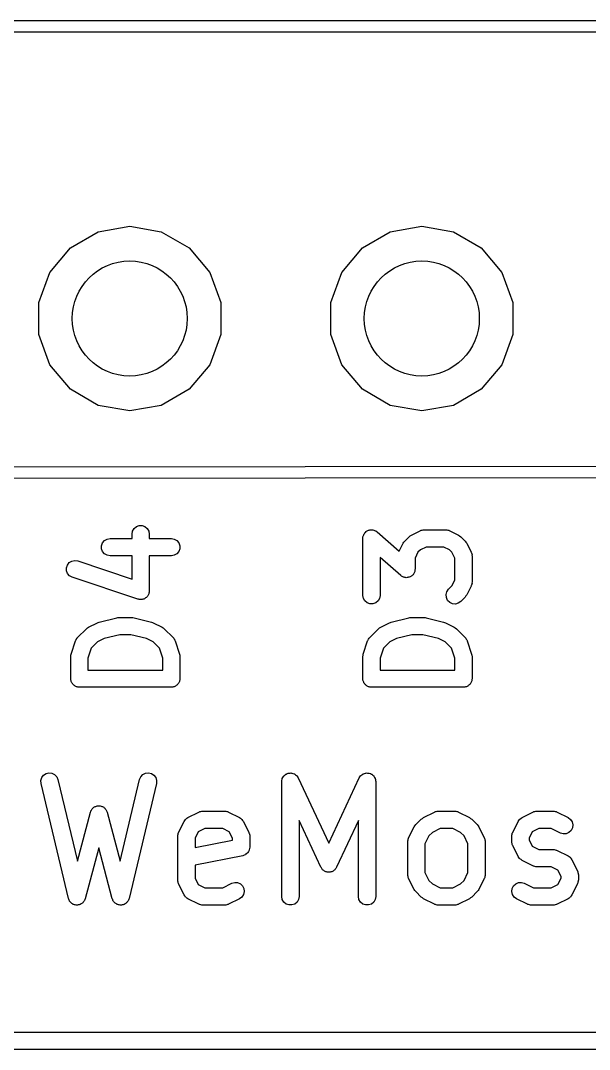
# Model space of a CAD drawing. Extents: x 25 to 125, y -131 to -25.
# Drawn here: x 39.24 to 44.18, y -125.08 to -116.13 of the extents above; entities that cross this region are included whole.
import ezdxf

# ---------------------------------------------------------------- set-up
doc = ezdxf.new("R2010")
doc.units = 0
doc.header["$MEASUREMENT"] = 0
doc.layers.add('BLACK', color=7, linetype='CONTINUOUS')

msp = doc.modelspace()

# ---------------------------------------------------------------- linework, layer by layer
at = {"layer": 'Black'}
for p, q in [((33.042, -116.131), (60.8659, -116.131)), ((60.8661, -116.231), (33.142, -116.231)), ((39.6689, -118.106), (39.9104, -117.967)), ((39.9104, -117.967), (40.1851, -117.918)), ((40.1851, -117.918), (40.4597, -117.967)), ((40.4597, -117.967), (40.7013, -118.106)), ((42.2089, -118.106), (42.4504, -117.967)), ((42.4504, -117.967), (42.7251, -117.918)), ((42.7251, -117.918), (42.9997, -117.967)), ((42.9997, -117.967), (43.2413, -118.106)), ((39.4896, -118.32), (39.6689, -118.106)), ((40.7013, -118.106), (40.8805, -118.32)), ((42.0296, -118.32), (42.2089, -118.106)), ((43.2413, -118.106), (43.4205, -118.32)), ((39.3942, -118.582), (39.4896, -118.32)), ((40.8805, -118.32), (40.9759, -118.582)), ((41.9342, -118.582), (42.0296, -118.32)), ((43.4205, -118.32), (43.5159, -118.582)), ((39.3942, -118.861), (39.3942, -118.582)), ((40.9759, -118.582), (40.9759, -118.861)), ((41.9342, -118.861), (41.9342, -118.582)), ((43.5159, -118.582), (43.5159, -118.861)), ((39.4896, -119.123), (39.3942, -118.861)), ((40.9759, -118.861), (40.8805, -119.123)), ((42.0296, -119.123), (41.9342, -118.861)), ((43.5159, -118.861), (43.4205, -119.123)), ((39.6689, -119.336), (39.4896, -119.123)), ((40.8805, -119.123), (40.7013, -119.336)), ((42.2089, -119.336), (42.0296, -119.123)), ((43.4205, -119.123), (43.2413, -119.336)), ((39.9104, -119.476), (39.6689, -119.336)), ((40.7013, -119.336), (40.4597, -119.476)), ((42.4504, -119.476), (42.2089, -119.336)), ((43.2413, -119.336), (42.9997, -119.476)), ((40.1851, -119.524), (39.9104, -119.476)), ((40.4597, -119.476), (40.1851, -119.524)), ((42.7251, -119.524), (42.4504, -119.476)), ((42.9997, -119.476), (42.7251, -119.524)), ((34.2928, -120.017), (56.8136, -119.992)), ((56.8169, -120.092), (34.2618, -120.117)), ((40.2098, -120.569), (40.2228, -120.546)), ((40.2228, -120.546), (40.2428, -120.53)), ((40.2428, -120.53), (40.2673, -120.521)), ((40.2673, -120.521), (40.2933, -120.521)), ((40.2933, -120.521), (40.3178, -120.53)), ((40.3178, -120.53), (40.3378, -120.546)), ((40.3378, -120.546), (40.3508, -120.569)), ((42.2495, -120.568), (42.2564, -120.565)), ((42.2564, -120.565), (42.2628, -120.562)), ((42.2628, -120.562), (42.2685, -120.561)), ((42.2685, -120.561), (42.2739, -120.559)), ((42.2739, -120.559), (42.2813, -120.559)), ((42.2813, -120.559), (42.2885, -120.558)), ((42.2885, -120.558), (42.2942, -120.559)), ((42.2942, -120.559), (42.3, -120.559)), ((42.3, -120.559), (42.3069, -120.561)), ((42.3069, -120.561), (42.3141, -120.563)), ((42.3141, -120.563), (42.319, -120.566)), ((42.7106, -120.566), (42.7147, -120.564)), ((42.7147, -120.564), (42.7185, -120.562)), ((42.7185, -120.562), (42.7271, -120.561)), ((42.7271, -120.561), (42.7355, -120.558)), ((42.7355, -120.558), (42.7399, -120.558)), ((42.7399, -120.558), (42.7441, -120.558)), ((42.7441, -120.558), (42.9346, -120.558)), ((42.9346, -120.558), (42.9388, -120.558)), ((42.9388, -120.558), (42.9432, -120.558)), ((42.9432, -120.558), (42.9516, -120.561)), ((42.9516, -120.561), (42.9602, -120.562)), ((42.9602, -120.562), (42.964, -120.564)), ((42.964, -120.564), (42.9681, -120.566)), ((39.9487, -120.671), (39.9654, -120.651)), ((39.9654, -120.651), (39.988, -120.638)), ((39.988, -120.638), (40.0136, -120.634)), ((40.0136, -120.634), (40.2053, -120.634)), ((40.2053, -120.595), (40.2098, -120.569)), ((40.2053, -120.634), (40.2053, -120.595)), ((40.3508, -120.569), (40.3553, -120.595)), ((40.3553, -120.595), (40.3553, -120.634)), ((40.3553, -120.634), (40.547, -120.634)), ((40.547, -120.634), (40.5726, -120.638)), ((40.5726, -120.638), (40.5952, -120.651)), ((40.5952, -120.651), (40.6119, -120.671)), ((42.212, -120.633), (42.2132, -120.625)), ((42.212, -121.128), (42.212, -120.633)), ((42.2132, -120.625), (42.2134, -120.618)), ((42.2134, -120.618), (42.2155, -120.613)), ((42.2155, -120.613), (42.2165, -120.607)), ((42.2165, -120.607), (42.2202, -120.601)), ((42.2202, -120.601), (42.2228, -120.594)), ((42.2228, -120.594), (42.2266, -120.589)), ((42.2266, -120.589), (42.2295, -120.584)), ((42.2295, -120.584), (42.2351, -120.58)), ((42.2351, -120.58), (42.24, -120.574)), ((42.24, -120.574), (42.245, -120.571)), ((42.245, -120.571), (42.2495, -120.568)), ((42.319, -120.566), (42.3245, -120.568)), ((42.3245, -120.568), (42.3301, -120.572)), ((42.3301, -120.572), (42.3364, -120.576)), ((42.3364, -120.576), (42.5283, -120.744)), ((42.5768, -120.656), (42.6149, -120.618)), ((42.6149, -120.618), (42.6247, -120.611)), ((42.6247, -120.611), (42.6344, -120.604)), ((42.6344, -120.604), (42.7106, -120.566)), ((42.9681, -120.566), (43.0443, -120.604)), ((43.0443, -120.604), (43.054, -120.611)), ((43.054, -120.611), (43.0638, -120.618)), ((43.0638, -120.618), (43.1019, -120.656)), ((39.9398, -120.696), (39.9487, -120.671)), ((39.9398, -120.722), (39.9398, -120.696)), ((39.9487, -120.746), (39.9398, -120.722)), ((40.6119, -120.671), (40.6208, -120.696)), ((40.6208, -120.722), (40.6119, -120.746)), ((40.6208, -120.696), (40.6208, -120.722)), ((42.5283, -120.744), (42.5627, -120.675)), ((42.5627, -120.675), (42.5699, -120.666)), ((42.5699, -120.666), (42.5768, -120.656)), ((42.7123, -120.732), (42.6915, -120.753)), ((42.7618, -120.708), (42.7123, -120.732)), ((42.9169, -120.708), (42.7618, -120.708)), ((42.9664, -120.732), (42.9169, -120.708)), ((42.9872, -120.753), (42.9664, -120.732)), ((43.1019, -120.656), (43.1088, -120.666)), ((43.1088, -120.666), (43.116, -120.675)), ((43.116, -120.675), (43.1541, -120.751)), ((39.6591, -120.843), (39.6813, -120.83)), ((39.6813, -120.83), (39.7068, -120.824)), ((39.7068, -120.824), (39.7326, -120.828)), ((39.7326, -120.828), (40.2053, -120.986)), ((39.9654, -120.766), (39.9487, -120.746)), ((39.988, -120.779), (39.9654, -120.766)), ((40.0136, -120.784), (39.988, -120.779)), ((40.2053, -120.784), (40.0136, -120.784)), ((40.2053, -120.986), (40.2053, -120.784)), ((40.547, -120.784), (40.3553, -120.784)), ((40.3553, -120.784), (40.3553, -121.09)), ((40.5726, -120.779), (40.547, -120.784)), ((40.5952, -120.766), (40.5726, -120.779)), ((40.6119, -120.746), (40.5952, -120.766)), ((42.5423, -120.956), (42.362, -120.798)), ((42.362, -120.798), (42.362, -121.128)), ((42.6915, -120.753), (42.6667, -120.803)), ((42.6667, -120.803), (42.6667, -120.899)), ((43.012, -120.803), (42.9872, -120.753)), ((43.012, -120.996), (43.012, -120.803)), ((43.1541, -120.751), (43.1553, -120.756)), ((43.1553, -120.756), (43.1574, -120.759)), ((43.1574, -120.759), (43.159, -120.768)), ((43.159, -120.768), (43.1615, -120.776)), ((43.1615, -120.776), (43.1612, -120.781)), ((43.1612, -120.781), (43.162, -120.785)), ((43.162, -120.785), (43.162, -121.014)), ((39.6347, -120.888), (39.6429, -120.864)), ((39.6354, -120.914), (39.6347, -120.888)), ((39.645, -120.939), (39.6354, -120.914)), ((39.6429, -120.864), (39.6591, -120.843)), ((42.6632, -120.919), (42.6622, -120.925)), ((42.6653, -120.914), (42.6632, -120.919)), ((42.6655, -120.907), (42.6653, -120.914)), ((42.6667, -120.899), (42.6655, -120.907)), ((39.6623, -120.958), (39.645, -120.939)), ((39.6852, -120.97), (39.6623, -120.958)), ((40.2566, -121.161), (39.6852, -120.97)), ((42.5486, -120.96), (42.5423, -120.956)), ((42.5542, -120.964), (42.5486, -120.96)), ((42.5597, -120.966), (42.5542, -120.964)), ((42.5646, -120.969), (42.5597, -120.966)), ((42.5718, -120.971), (42.5646, -120.969)), ((42.5787, -120.973), (42.5718, -120.971)), ((42.5845, -120.973), (42.5787, -120.973)), ((42.5902, -120.974), (42.5845, -120.973)), ((42.5974, -120.973), (42.5902, -120.974)), ((42.6048, -120.973), (42.5974, -120.973)), ((42.6102, -120.971), (42.6048, -120.973)), ((42.6159, -120.97), (42.6102, -120.971)), ((42.6223, -120.967), (42.6159, -120.97)), ((42.6292, -120.964), (42.6223, -120.967)), ((42.6337, -120.961), (42.6292, -120.964)), ((42.6387, -120.958), (42.6337, -120.961)), ((42.6436, -120.952), (42.6387, -120.958)), ((42.6492, -120.948), (42.6436, -120.952)), ((42.6521, -120.943), (42.6492, -120.948)), ((42.6559, -120.938), (42.6521, -120.943)), ((42.6585, -120.931), (42.6559, -120.938)), ((42.6622, -120.925), (42.6585, -120.931)), ((42.9872, -121.045), (43.012, -120.996)), ((40.3545, -121.101), (40.3521, -121.108)), ((40.3553, -121.09), (40.3543, -121.095)), ((40.3543, -121.095), (40.3545, -121.101)), ((42.9361, -121.121), (42.9428, -121.096)), ((42.9428, -121.096), (42.9577, -121.075)), ((42.9577, -121.075), (42.9872, -121.045)), ((43.1541, -121.047), (43.116, -121.123)), ((43.1553, -121.043), (43.1541, -121.047)), ((43.1574, -121.039), (43.1553, -121.043)), ((43.159, -121.031), (43.1574, -121.039)), ((43.1615, -121.022), (43.159, -121.031)), ((43.162, -121.014), (43.1612, -121.018)), ((43.1612, -121.018), (43.1615, -121.022)), ((40.2621, -121.162), (40.2566, -121.161)), ((40.2673, -121.164), (40.2621, -121.162)), ((40.2749, -121.164), (40.2673, -121.164)), ((40.2824, -121.165), (40.2749, -121.164)), ((40.2878, -121.164), (40.2824, -121.165)), ((40.2933, -121.164), (40.2878, -121.164)), ((40.3004, -121.161), (40.2933, -121.164)), ((40.3079, -121.16), (40.3004, -121.161)), ((40.3126, -121.157), (40.3079, -121.16)), ((40.3178, -121.155), (40.3126, -121.157)), ((40.3236, -121.15), (40.3178, -121.155)), ((40.3301, -121.146), (40.3236, -121.15)), ((40.3335, -121.142), (40.3301, -121.146)), ((40.3378, -121.138), (40.3335, -121.142)), ((40.3415, -121.131), (40.3378, -121.138)), ((40.3463, -121.126), (40.3415, -121.131)), ((40.348, -121.12), (40.3463, -121.126)), ((40.3508, -121.115), (40.348, -121.12)), ((40.3521, -121.108), (40.3508, -121.115)), ((42.2165, -121.154), (42.212, -121.128)), ((42.2295, -121.176), (42.2165, -121.154)), ((42.2495, -121.193), (42.2295, -121.176)), ((42.3444, -121.176), (42.3245, -121.193)), ((42.3574, -121.154), (42.3444, -121.176)), ((42.362, -121.128), (42.3574, -121.154)), ((42.9383, -121.147), (42.9361, -121.121)), ((42.9493, -121.171), (42.9383, -121.147)), ((42.9678, -121.189), (42.9493, -121.171)), ((42.9914, -121.2), (42.9678, -121.189)), ((43.0638, -121.181), (43.0425, -121.196)), ((43.1019, -121.143), (43.0638, -121.181)), ((43.1088, -121.133), (43.1019, -121.143)), ((43.116, -121.123), (43.1088, -121.133)), ((42.2739, -121.202), (42.2495, -121.193)), ((42.3, -121.202), (42.2739, -121.202)), ((42.3245, -121.193), (42.3, -121.202)), ((43.0173, -121.203), (42.9914, -121.2)), ((43.0425, -121.196), (43.0173, -121.203)), ((39.8277, -121.404), (39.9039, -121.366)), ((39.9039, -121.366), (39.9118, -121.363)), ((39.9118, -121.363), (39.9193, -121.36)), ((39.9193, -121.36), (40.0716, -121.322)), ((40.0716, -121.322), (40.0808, -121.321)), ((40.0808, -121.321), (40.0898, -121.32)), ((40.0898, -121.32), (40.2041, -121.32)), ((40.2041, -121.32), (40.2131, -121.321)), ((40.2131, -121.321), (40.2223, -121.322)), ((40.2223, -121.322), (40.3747, -121.36)), ((40.3747, -121.36), (40.3822, -121.363)), ((40.3822, -121.363), (40.39, -121.366)), ((40.39, -121.366), (40.4662, -121.404)), ((42.3677, -121.404), (42.4439, -121.366)), ((42.4439, -121.366), (42.4518, -121.363)), ((42.4518, -121.363), (42.4593, -121.36)), ((42.4593, -121.36), (42.6116, -121.322)), ((42.6116, -121.322), (42.6208, -121.321)), ((42.6208, -121.321), (42.6298, -121.32)), ((42.6298, -121.32), (42.7441, -121.32)), ((42.7441, -121.32), (42.7531, -121.321)), ((42.7531, -121.321), (42.7623, -121.322)), ((42.7623, -121.322), (42.9147, -121.36)), ((42.9147, -121.36), (42.9222, -121.363)), ((42.9222, -121.363), (42.93, -121.366)), ((42.93, -121.366), (43.0062, -121.404)), ((39.732, -121.494), (39.8082, -121.418)), ((39.8082, -121.418), (39.8181, -121.411)), ((39.8181, -121.411), (39.8277, -121.404)), ((40.4662, -121.404), (40.4759, -121.411)), ((40.4759, -121.411), (40.4857, -121.418)), ((40.4857, -121.418), (40.5619, -121.494)), ((42.272, -121.494), (42.3482, -121.418)), ((42.3482, -121.418), (42.3581, -121.411)), ((42.3581, -121.411), (42.3677, -121.404)), ((43.0062, -121.404), (43.0159, -121.411)), ((43.0159, -121.411), (43.0257, -121.418)), ((43.0257, -121.418), (43.1019, -121.494)), ((39.6758, -121.638), (39.7139, -121.523)), ((39.7139, -121.523), (39.716, -121.519)), ((39.716, -121.519), (39.7171, -121.515)), ((39.7171, -121.515), (39.7221, -121.508)), ((39.7221, -121.508), (39.7263, -121.5)), ((39.7263, -121.5), (39.7296, -121.497)), ((39.7296, -121.497), (39.732, -121.494)), ((39.9057, -121.532), (39.8506, -121.587)), ((39.9636, -121.503), (39.9057, -121.532)), ((40.0991, -121.47), (39.9636, -121.503)), ((40.1949, -121.47), (40.0991, -121.47)), ((40.3303, -121.503), (40.1949, -121.47)), ((40.3883, -121.532), (40.3303, -121.503)), ((40.4433, -121.587), (40.3883, -121.532)), ((40.5619, -121.494), (40.5644, -121.497)), ((40.5644, -121.497), (40.5676, -121.5)), ((40.5676, -121.5), (40.5718, -121.508)), ((40.5718, -121.508), (40.5768, -121.515)), ((40.5768, -121.515), (40.578, -121.519)), ((40.578, -121.519), (40.58, -121.523)), ((40.58, -121.523), (40.6181, -121.638)), ((42.2158, -121.638), (42.2539, -121.523)), ((42.2539, -121.523), (42.256, -121.519)), ((42.256, -121.519), (42.2571, -121.515)), ((42.2571, -121.515), (42.2621, -121.508)), ((42.2621, -121.508), (42.2663, -121.5)), ((42.2663, -121.5), (42.2696, -121.497)), ((42.2696, -121.497), (42.272, -121.494)), ((42.4457, -121.532), (42.3906, -121.587)), ((42.5036, -121.503), (42.4457, -121.532)), ((42.6391, -121.47), (42.5036, -121.503)), ((42.7349, -121.47), (42.6391, -121.47)), ((42.8703, -121.503), (42.7349, -121.47)), ((42.9283, -121.532), (42.8703, -121.503)), ((42.9833, -121.587), (42.9283, -121.532)), ((43.1019, -121.494), (43.1044, -121.497)), ((43.1044, -121.497), (43.1076, -121.5)), ((43.1076, -121.5), (43.1118, -121.508)), ((43.1118, -121.508), (43.1168, -121.515)), ((43.1168, -121.515), (43.118, -121.519)), ((43.118, -121.519), (43.12, -121.523)), ((43.12, -121.523), (43.1581, -121.638)), ((39.6741, -121.649), (39.6758, -121.638)), ((39.8506, -121.587), (39.822, -121.673)), ((40.472, -121.673), (40.4433, -121.587)), ((40.6181, -121.638), (40.6199, -121.649)), ((42.2141, -121.649), (42.2158, -121.638)), ((42.3906, -121.587), (42.362, -121.673)), ((43.012, -121.673), (42.9833, -121.587)), ((43.1581, -121.638), (43.1599, -121.649)), ((39.672, -121.661), (39.6741, -121.649)), ((39.672, -121.852), (39.672, -121.661)), ((39.822, -121.673), (39.822, -121.777)), ((40.472, -121.777), (40.472, -121.673)), ((40.6199, -121.649), (40.622, -121.661)), ((40.622, -121.661), (40.622, -121.852)), ((42.212, -121.661), (42.2141, -121.649)), ((42.212, -121.852), (42.212, -121.661)), ((42.362, -121.673), (42.362, -121.777)), ((43.012, -121.777), (43.012, -121.673)), ((43.1599, -121.649), (43.162, -121.661)), ((43.162, -121.661), (43.162, -121.852)), ((39.822, -121.777), (40.472, -121.777)), ((42.362, -121.777), (43.012, -121.777)), ((39.6731, -121.858), (39.672, -121.852)), ((39.6731, -121.865), (39.6731, -121.858)), ((39.6754, -121.871), (39.6731, -121.865)), ((39.6765, -121.877), (39.6754, -121.871)), ((39.6798, -121.883), (39.6765, -121.877)), ((39.682, -121.889), (39.6798, -121.883)), ((39.6862, -121.894), (39.682, -121.889)), ((39.6895, -121.9), (39.6862, -121.894)), ((39.6945, -121.904), (39.6895, -121.9)), ((39.6988, -121.909), (39.6945, -121.904)), ((40.5994, -121.904), (40.5952, -121.909)), ((40.6044, -121.9), (40.5994, -121.904)), ((40.6077, -121.894), (40.6044, -121.9)), ((40.6119, -121.889), (40.6077, -121.894)), ((40.6142, -121.883), (40.6119, -121.889)), ((40.6174, -121.877), (40.6142, -121.883)), ((40.6186, -121.871), (40.6174, -121.877)), ((40.6208, -121.865), (40.6186, -121.871)), ((40.622, -121.852), (40.6208, -121.858)), ((40.6208, -121.858), (40.6208, -121.865)), ((42.2131, -121.858), (42.212, -121.852)), ((42.2131, -121.865), (42.2131, -121.858)), ((42.2154, -121.871), (42.2131, -121.865)), ((42.2165, -121.877), (42.2154, -121.871)), ((42.2198, -121.883), (42.2165, -121.877)), ((42.222, -121.889), (42.2198, -121.883)), ((42.2262, -121.894), (42.222, -121.889)), ((42.2295, -121.9), (42.2262, -121.894)), ((42.2345, -121.904), (42.2295, -121.9)), ((42.2388, -121.909), (42.2345, -121.904)), ((43.1394, -121.904), (43.1352, -121.909)), ((43.1444, -121.9), (43.1394, -121.904)), ((43.1477, -121.894), (43.1444, -121.9)), ((43.1519, -121.889), (43.1477, -121.894)), ((43.1542, -121.883), (43.1519, -121.889)), ((43.1574, -121.877), (43.1542, -121.883)), ((43.1586, -121.871), (43.1574, -121.877)), ((43.1608, -121.865), (43.1586, -121.871)), ((43.162, -121.852), (43.1608, -121.858)), ((43.1608, -121.858), (43.1608, -121.865)), ((39.7044, -121.912), (39.6988, -121.909)), ((39.7095, -121.917), (39.7044, -121.912)), ((39.7156, -121.919), (39.7095, -121.917)), ((39.7213, -121.922), (39.7156, -121.919)), ((39.7278, -121.923), (39.7213, -121.922)), ((39.7339, -121.926), (39.7278, -121.923)), ((39.7405, -121.926), (39.7339, -121.926)), ((39.747, -121.927), (39.7405, -121.926)), ((40.547, -121.927), (39.747, -121.927)), ((40.5534, -121.926), (40.547, -121.927)), ((40.56, -121.926), (40.5534, -121.926)), ((40.5662, -121.923), (40.56, -121.926)), ((40.5726, -121.922), (40.5662, -121.923)), ((40.5783, -121.919), (40.5726, -121.922)), ((40.5845, -121.917), (40.5783, -121.919)), ((40.5895, -121.912), (40.5845, -121.917)), ((40.5952, -121.909), (40.5895, -121.912)), ((42.2444, -121.912), (42.2388, -121.909)), ((42.2495, -121.917), (42.2444, -121.912)), ((42.2556, -121.919), (42.2495, -121.917)), ((42.2613, -121.922), (42.2556, -121.919)), ((42.2678, -121.923), (42.2613, -121.922)), ((42.2739, -121.926), (42.2678, -121.923)), ((42.2805, -121.926), (42.2739, -121.926)), ((42.287, -121.927), (42.2805, -121.926)), ((43.087, -121.927), (42.287, -121.927)), ((43.0934, -121.926), (43.087, -121.927)), ((43.1, -121.926), (43.0934, -121.926)), ((43.1062, -121.923), (43.1, -121.926)), ((43.1126, -121.922), (43.1062, -121.923)), ((43.1183, -121.919), (43.1126, -121.922)), ((43.1245, -121.917), (43.1183, -121.919)), ((43.1295, -121.912), (43.1245, -121.917)), ((43.1352, -121.909), (43.1295, -121.912)), ((39.4202, -122.712), (39.4357, -122.691)), ((39.4357, -122.691), (39.4575, -122.677)), ((39.4575, -122.677), (39.4828, -122.671)), ((39.4828, -122.671), (39.5087, -122.674)), ((39.5087, -122.674), (39.532, -122.685)), ((39.532, -122.685), (39.5499, -122.704)), ((39.5499, -122.704), (39.5602, -122.728)), ((40.2714, -122.728), (40.2818, -122.704)), ((40.2818, -122.704), (40.2997, -122.685)), ((40.2997, -122.685), (40.323, -122.674)), ((40.323, -122.674), (40.3488, -122.671)), ((40.3488, -122.671), (40.3742, -122.677)), ((40.3742, -122.677), (40.3959, -122.691)), ((40.3959, -122.691), (40.4115, -122.712)), ((41.512, -122.72), (41.5169, -122.711)), ((41.5169, -122.711), (41.521, -122.703)), ((41.521, -122.703), (41.5234, -122.7)), ((41.5234, -122.7), (41.525, -122.697)), ((41.525, -122.697), (41.5325, -122.691)), ((41.5325, -122.691), (41.5395, -122.684)), ((41.5395, -122.684), (41.5425, -122.683)), ((41.5425, -122.683), (41.545, -122.681)), ((41.545, -122.681), (41.5542, -122.677)), ((41.5542, -122.677), (41.5631, -122.673)), ((41.5631, -122.673), (41.5664, -122.673)), ((41.5664, -122.673), (41.5695, -122.672)), ((41.5695, -122.672), (41.5793, -122.672)), ((41.5793, -122.672), (41.589, -122.671)), ((41.589, -122.671), (41.5922, -122.672)), ((41.5922, -122.672), (41.5955, -122.672)), ((41.5955, -122.672), (41.6047, -122.675)), ((41.6047, -122.675), (41.6142, -122.678)), ((41.6142, -122.678), (41.6169, -122.68)), ((41.6169, -122.68), (41.62, -122.681)), ((41.62, -122.681), (41.6275, -122.687)), ((41.6275, -122.687), (41.6355, -122.693)), ((41.6355, -122.693), (41.6374, -122.695)), ((41.6374, -122.695), (41.6399, -122.697)), ((41.6399, -122.697), (41.6448, -122.706)), ((41.6448, -122.706), (41.6505, -122.714)), ((42.1812, -122.714), (42.1868, -122.706)), ((42.1868, -122.706), (42.1917, -122.697)), ((42.1917, -122.697), (42.1942, -122.695)), ((42.1942, -122.695), (42.1961, -122.693)), ((42.1961, -122.693), (42.2042, -122.687)), ((42.2042, -122.687), (42.2117, -122.681)), ((42.2117, -122.681), (42.2148, -122.68)), ((42.2148, -122.68), (42.2175, -122.678)), ((42.2175, -122.678), (42.2269, -122.675)), ((42.2269, -122.675), (42.2361, -122.672)), ((42.2361, -122.672), (42.2394, -122.672)), ((42.2394, -122.672), (42.2426, -122.671)), ((42.2426, -122.671), (42.2524, -122.672)), ((42.2524, -122.672), (42.2622, -122.672)), ((42.2622, -122.672), (42.2653, -122.673)), ((42.2653, -122.673), (42.2686, -122.673)), ((42.2686, -122.673), (42.2775, -122.677)), ((42.2775, -122.677), (42.2867, -122.681)), ((42.2867, -122.681), (42.2892, -122.683)), ((42.2892, -122.683), (42.2922, -122.684)), ((42.2922, -122.684), (42.2991, -122.691)), ((42.2991, -122.691), (42.3066, -122.697)), ((42.3066, -122.697), (42.3083, -122.7)), ((42.3083, -122.7), (42.3106, -122.703)), ((42.3106, -122.703), (42.3147, -122.711)), ((42.3147, -122.711), (42.3196, -122.72)), ((39.4128, -122.737), (39.4202, -122.712)), ((39.4143, -122.763), (39.4128, -122.737)), ((39.6524, -123.763), (39.4143, -122.763)), ((39.5602, -122.728), (39.7295, -123.439)), ((40.1022, -123.439), (40.2714, -122.728)), ((40.4174, -122.763), (40.1793, -123.763)), ((40.4115, -122.712), (40.4189, -122.737)), ((40.4189, -122.737), (40.4174, -122.763)), ((41.5075, -122.746), (41.5092, -122.736)), ((41.5075, -123.746), (41.5075, -122.746)), ((41.5092, -122.736), (41.51, -122.726)), ((41.51, -122.726), (41.5114, -122.723)), ((41.5114, -122.723), (41.512, -122.72)), ((41.6505, -122.714), (41.9158, -123.283)), ((41.9158, -123.283), (42.1812, -122.714)), ((42.3196, -122.72), (42.3202, -122.723)), ((42.3202, -122.723), (42.3216, -122.726)), ((42.3216, -122.726), (42.3225, -122.736)), ((42.3225, -122.736), (42.3242, -122.746)), ((42.3242, -122.746), (42.3242, -123.746)), ((39.859, -122.984), (39.8629, -122.978)), ((39.8629, -122.978), (39.8682, -122.975)), ((39.8682, -122.975), (39.8727, -122.97)), ((39.8727, -122.97), (39.8788, -122.967)), ((39.8788, -122.967), (39.8842, -122.963)), ((39.8842, -122.963), (39.8905, -122.962)), ((39.8905, -122.962), (39.8963, -122.959)), ((39.8963, -122.959), (39.903, -122.958)), ((39.903, -122.958), (39.9094, -122.957)), ((39.9094, -122.957), (39.9158, -122.957)), ((39.9158, -122.957), (39.9223, -122.957)), ((39.9223, -122.957), (39.9287, -122.958)), ((39.9287, -122.958), (39.9353, -122.959)), ((39.9353, -122.959), (39.9412, -122.962)), ((39.9412, -122.962), (39.9474, -122.963)), ((39.9474, -122.963), (39.9529, -122.967)), ((39.9529, -122.967), (39.9589, -122.97)), ((39.9589, -122.97), (39.9635, -122.975)), ((39.9635, -122.975), (39.9688, -122.978)), ((39.9688, -122.978), (39.9726, -122.984)), ((39.7295, -123.439), (39.8434, -123.012)), ((39.8434, -123.012), (39.8462, -123.006)), ((39.8462, -123.006), (39.8479, -123)), ((39.8479, -123), (39.8516, -122.994)), ((39.8516, -122.994), (39.8543, -122.988)), ((39.8543, -122.988), (39.859, -122.984)), ((39.9726, -122.984), (39.9773, -122.988)), ((39.9773, -122.988), (39.98, -122.994)), ((39.98, -122.994), (39.9838, -123)), ((39.9838, -123), (39.9855, -123.006)), ((39.9855, -123.006), (39.9883, -123.012)), ((39.9883, -123.012), (40.1022, -123.439)), ((40.6738, -123.072), (40.683, -123.066)), ((40.683, -123.066), (40.6918, -123.059)), ((40.6918, -123.059), (40.787, -123.012)), ((40.787, -123.012), (40.7912, -123.011)), ((40.7912, -123.011), (40.7949, -123.008)), ((40.7949, -123.008), (40.8036, -123.007)), ((40.8036, -123.007), (40.812, -123.004)), ((40.812, -123.004), (40.8163, -123.005)), ((40.8163, -123.005), (40.8206, -123.004)), ((40.8206, -123.004), (41.0111, -123.004)), ((41.0111, -123.004), (41.0153, -123.005)), ((41.0153, -123.005), (41.0196, -123.004)), ((41.0196, -123.004), (41.0281, -123.007)), ((41.0281, -123.007), (41.0367, -123.008)), ((41.0367, -123.008), (41.0405, -123.011)), ((41.0405, -123.011), (41.0446, -123.012)), ((41.0446, -123.012), (41.1398, -123.059)), ((41.1398, -123.059), (41.1487, -123.066)), ((41.1487, -123.066), (41.1579, -123.072)), ((42.7199, -123.074), (42.7298, -123.067)), ((42.7298, -123.067), (42.7394, -123.059)), ((42.7394, -123.059), (42.8347, -123.012)), ((42.8347, -123.012), (42.8388, -123.011)), ((42.8388, -123.011), (42.8426, -123.008)), ((42.8426, -123.008), (42.8512, -123.007)), ((42.8512, -123.007), (42.8596, -123.004)), ((42.8596, -123.004), (42.8639, -123.005)), ((42.8639, -123.005), (42.8682, -123.004)), ((42.8682, -123.004), (43.0111, -123.004)), ((43.0111, -123.004), (43.0153, -123.005)), ((43.0153, -123.005), (43.0196, -123.004)), ((43.0196, -123.004), (43.0281, -123.007)), ((43.0281, -123.007), (43.0367, -123.008)), ((43.0367, -123.008), (43.0405, -123.011)), ((43.0405, -123.011), (43.0446, -123.012)), ((43.0446, -123.012), (43.1398, -123.059)), ((43.1398, -123.059), (43.1495, -123.067)), ((43.1495, -123.067), (43.1593, -123.074)), ((43.5785, -123.072), (43.5877, -123.066)), ((43.5877, -123.066), (43.5966, -123.059)), ((43.5966, -123.059), (43.6918, -123.012)), ((43.6918, -123.012), (43.696, -123.011)), ((43.696, -123.011), (43.6997, -123.008)), ((43.6997, -123.008), (43.7084, -123.007)), ((43.7084, -123.007), (43.7168, -123.004)), ((43.7168, -123.004), (43.7211, -123.005)), ((43.7211, -123.005), (43.7253, -123.004)), ((43.7253, -123.004), (43.8682, -123.004)), ((43.8682, -123.004), (43.8725, -123.005)), ((43.8725, -123.005), (43.8768, -123.004)), ((43.8768, -123.004), (43.8852, -123.007)), ((43.8852, -123.007), (43.8939, -123.008)), ((43.8939, -123.008), (43.8976, -123.011)), ((43.8976, -123.011), (43.9017, -123.012)), ((43.9017, -123.012), (43.997, -123.059)), ((43.997, -123.059), (44.0179, -123.075)), ((40.6106, -123.188), (40.6583, -123.093)), ((40.6583, -123.093), (40.6648, -123.084)), ((40.6648, -123.084), (40.6709, -123.075)), ((40.6709, -123.075), (40.6726, -123.074)), ((40.6726, -123.074), (40.6738, -123.072)), ((40.8383, -123.154), (40.7813, -123.182)), ((40.9934, -123.154), (40.8383, -123.154)), ((41.0504, -123.182), (40.9934, -123.154)), ((41.1579, -123.072), (41.1591, -123.074)), ((41.1591, -123.074), (41.1608, -123.075)), ((41.1608, -123.075), (41.1668, -123.084)), ((41.1668, -123.084), (41.1734, -123.093)), ((41.1734, -123.093), (41.221, -123.188)), ((41.8479, -123.492), (41.6575, -123.084)), ((41.6575, -123.084), (41.6575, -123.746)), ((42.1742, -123.084), (41.9838, -123.492)), ((42.1742, -123.746), (42.1742, -123.084)), ((42.6106, -123.236), (42.6583, -123.141)), ((42.6583, -123.141), (42.6654, -123.131)), ((42.6654, -123.131), (42.6723, -123.121)), ((42.6723, -123.121), (42.7199, -123.074)), ((42.8859, -123.154), (42.8174, -123.188)), ((42.9934, -123.154), (42.8859, -123.154)), ((43.0619, -123.188), (42.9934, -123.154)), ((43.1593, -123.074), (43.207, -123.121)), ((43.207, -123.121), (43.2138, -123.131)), ((43.2138, -123.131), (43.221, -123.141)), ((43.221, -123.141), (43.2686, -123.236)), ((43.5154, -123.188), (43.563, -123.093)), ((43.563, -123.093), (43.5696, -123.084)), ((43.5696, -123.084), (43.5756, -123.075)), ((43.5756, -123.075), (43.5773, -123.074)), ((43.5773, -123.074), (43.5785, -123.072)), ((43.7431, -123.154), (43.686, -123.182)), ((43.8505, -123.154), (43.7431, -123.154)), ((43.9299, -123.194), (43.8505, -123.154)), ((44.0179, -123.075), (44.0323, -123.097)), ((44.0353, -123.148), (44.0237, -123.171)), ((44.0323, -123.097), (44.0383, -123.122)), ((44.0383, -123.122), (44.0353, -123.148)), ((40.6027, -123.222), (40.6035, -123.218)), ((40.6027, -123.603), (40.6027, -123.222)), ((40.6032, -123.213), (40.6057, -123.205)), ((40.6035, -123.218), (40.6032, -123.213)), ((40.6057, -123.205), (40.6073, -123.196)), ((40.6073, -123.196), (40.6094, -123.192)), ((40.6094, -123.192), (40.6106, -123.188)), ((40.7813, -123.182), (40.7527, -123.239)), ((40.7527, -123.239), (40.7527, -123.321)), ((41.0789, -123.239), (41.0504, -123.182)), ((41.0789, -123.256), (41.0789, -123.239)), ((41.221, -123.188), (41.2222, -123.192)), ((41.2222, -123.192), (41.2244, -123.196)), ((41.2244, -123.196), (41.2259, -123.205)), ((41.2259, -123.205), (41.2284, -123.213)), ((41.2284, -123.213), (41.2282, -123.218)), ((41.2282, -123.218), (41.2289, -123.222)), ((41.2289, -123.222), (41.2289, -123.317)), ((42.6057, -123.252), (42.6073, -123.244)), ((42.6073, -123.244), (42.6094, -123.24)), ((42.6094, -123.24), (42.6106, -123.236)), ((42.787, -123.219), (42.7527, -123.287)), ((42.8174, -123.188), (42.787, -123.219)), ((43.0923, -123.219), (43.0619, -123.188)), ((43.1265, -123.287), (43.0923, -123.219)), ((43.2686, -123.236), (43.2699, -123.24)), ((43.2699, -123.24), (43.272, -123.244)), ((43.272, -123.244), (43.2735, -123.252)), ((43.5075, -123.222), (43.5082, -123.218)), ((43.5075, -123.269), (43.5075, -123.222)), ((43.508, -123.213), (43.5105, -123.205)), ((43.5082, -123.218), (43.508, -123.213)), ((43.5105, -123.205), (43.512, -123.196)), ((43.512, -123.196), (43.5142, -123.192)), ((43.5142, -123.192), (43.5154, -123.188)), ((43.686, -123.182), (43.6575, -123.239)), ((43.6575, -123.239), (43.6575, -123.252)), ((43.9549, -123.201), (43.9299, -123.194)), ((43.9809, -123.2), (43.9549, -123.201)), ((44.0048, -123.189), (43.9809, -123.2)), ((44.0237, -123.171), (44.0048, -123.189)), ((39.9158, -123.322), (39.7978, -123.765)), ((40.0338, -123.765), (39.9158, -123.322)), ((40.7527, -123.321), (41.0789, -123.256)), ((41.2268, -123.329), (41.225, -123.341)), ((41.2289, -123.317), (41.2268, -123.329)), ((42.6027, -123.269), (42.6035, -123.265)), ((42.6027, -123.555), (42.6027, -123.269)), ((42.6032, -123.261), (42.6057, -123.252)), ((42.6035, -123.265), (42.6032, -123.261)), ((42.7527, -123.287), (42.7527, -123.537)), ((43.1265, -123.537), (43.1265, -123.287)), ((43.2735, -123.252), (43.276, -123.261)), ((43.276, -123.261), (43.2758, -123.265)), ((43.2758, -123.265), (43.2765, -123.269)), ((43.2765, -123.269), (43.2765, -123.555)), ((43.5082, -123.274), (43.5075, -123.269)), ((43.508, -123.278), (43.5082, -123.274)), ((43.5105, -123.286), (43.508, -123.278)), ((43.512, -123.295), (43.5105, -123.286)), ((43.5142, -123.299), (43.512, -123.295)), ((43.5154, -123.303), (43.5142, -123.299)), ((43.563, -123.398), (43.5154, -123.303)), ((43.6575, -123.252), (43.686, -123.309)), ((43.686, -123.309), (43.7431, -123.337)), ((43.7431, -123.337), (43.8682, -123.337)), ((43.8682, -123.337), (43.8725, -123.338)), ((41.1686, -123.391), (40.7527, -123.474)), ((41.18, -123.386), (41.1686, -123.391)), ((41.1914, -123.382), (41.18, -123.386)), ((41.1921, -123.381), (41.1914, -123.382)), ((41.1929, -123.381), (41.1921, -123.381)), ((41.202, -123.373), (41.1929, -123.381)), ((41.2114, -123.365), (41.202, -123.373)), ((41.2118, -123.364), (41.2114, -123.365)), ((41.2125, -123.364), (41.2118, -123.364)), ((41.2183, -123.353), (41.2125, -123.364)), ((41.2244, -123.343), (41.2183, -123.353)), ((41.2246, -123.342), (41.2244, -123.343)), ((41.225, -123.341), (41.2246, -123.342)), ((43.5696, -123.407), (43.563, -123.398)), ((43.5756, -123.416), (43.5696, -123.407)), ((43.5773, -123.417), (43.5756, -123.416)), ((43.5785, -123.419), (43.5773, -123.417)), ((43.5877, -123.425), (43.5785, -123.419)), ((43.5966, -123.432), (43.5877, -123.425)), ((43.8725, -123.338), (43.8768, -123.338)), ((43.8768, -123.338), (43.8852, -123.34)), ((43.8852, -123.34), (43.8939, -123.342)), ((43.8939, -123.342), (43.8976, -123.344)), ((43.8976, -123.344), (43.9017, -123.345)), ((43.9017, -123.345), (43.997, -123.393)), ((43.997, -123.393), (44.0058, -123.399)), ((44.0058, -123.399), (44.015, -123.405)), ((44.015, -123.405), (44.0162, -123.407)), ((44.0162, -123.407), (44.0179, -123.408)), ((44.0179, -123.408), (44.024, -123.418)), ((44.024, -123.418), (44.0305, -123.426)), ((44.0305, -123.426), (44.0781, -123.522)), ((40.7527, -123.474), (40.7527, -123.585)), ((41.8516, -123.497), (41.8479, -123.492)), ((41.8544, -123.503), (41.8516, -123.497)), ((41.859, -123.508), (41.8544, -123.503)), ((41.8628, -123.513), (41.859, -123.508)), ((41.8682, -123.517), (41.8628, -123.513)), ((41.9688, -123.513), (41.9635, -123.517)), ((41.9726, -123.508), (41.9688, -123.513)), ((41.9773, -123.503), (41.9726, -123.508)), ((41.98, -123.497), (41.9773, -123.503)), ((41.9838, -123.492), (41.98, -123.497)), ((43.6918, -123.479), (43.5966, -123.432)), ((43.696, -123.481), (43.6918, -123.479)), ((43.6997, -123.483), (43.696, -123.481)), ((43.7084, -123.484), (43.6997, -123.483)), ((43.7168, -123.487), (43.7084, -123.484)), ((43.7211, -123.487), (43.7168, -123.487)), ((43.7253, -123.487), (43.7211, -123.487)), ((43.8505, -123.487), (43.7253, -123.487)), ((43.9075, -123.516), (43.8505, -123.487)), ((43.9361, -123.573), (43.9075, -123.516)), ((40.6035, -123.607), (40.6027, -123.603)), ((40.7527, -123.585), (40.7813, -123.642)), ((41.8728, -123.521), (41.8682, -123.517)), ((41.8788, -123.524), (41.8728, -123.521)), ((41.8842, -123.528), (41.8788, -123.524)), ((41.8905, -123.53), (41.8842, -123.528)), ((41.8964, -123.532), (41.8905, -123.53)), ((41.903, -123.533), (41.8964, -123.532)), ((41.9093, -123.535), (41.903, -123.533)), ((41.9158, -123.534), (41.9093, -123.535)), ((41.9223, -123.535), (41.9158, -123.534)), ((41.9287, -123.533), (41.9223, -123.535)), ((41.9353, -123.532), (41.9287, -123.533)), ((41.9412, -123.53), (41.9353, -123.532)), ((41.9475, -123.528), (41.9412, -123.53)), ((41.9529, -123.524), (41.9475, -123.528)), ((41.9589, -123.521), (41.9529, -123.524)), ((41.9635, -123.517), (41.9589, -123.521)), ((42.6035, -123.559), (42.6027, -123.555)), ((42.6032, -123.564), (42.6035, -123.559)), ((42.6057, -123.572), (42.6032, -123.564)), ((42.6073, -123.581), (42.6057, -123.572)), ((42.6094, -123.585), (42.6073, -123.581)), ((42.6106, -123.589), (42.6094, -123.585)), ((42.6583, -123.684), (42.6106, -123.589)), ((42.7527, -123.537), (42.787, -123.606)), ((42.787, -123.606), (42.8174, -123.636)), ((43.0619, -123.636), (43.0923, -123.606)), ((43.0923, -123.606), (43.1265, -123.537)), ((43.2686, -123.589), (43.221, -123.684)), ((43.2699, -123.585), (43.2686, -123.589)), ((43.272, -123.581), (43.2699, -123.585)), ((43.2735, -123.572), (43.272, -123.581)), ((43.276, -123.564), (43.2735, -123.572)), ((43.2765, -123.555), (43.2758, -123.559)), ((43.2758, -123.559), (43.276, -123.564)), ((43.9075, -123.642), (43.9361, -123.585)), ((43.9361, -123.585), (43.9361, -123.573)), ((44.0781, -123.522), (44.0794, -123.526)), ((44.0794, -123.526), (44.0815, -123.529)), ((44.0815, -123.529), (44.0831, -123.538)), ((44.0831, -123.538), (44.0856, -123.547)), ((44.0856, -123.547), (44.0853, -123.551)), ((44.0853, -123.551), (44.0861, -123.555)), ((44.0861, -123.603), (44.0853, -123.607)), ((44.0861, -123.555), (44.0861, -123.603)), ((40.6032, -123.611), (40.6035, -123.607)), ((40.6057, -123.62), (40.6032, -123.611)), ((40.6073, -123.628), (40.6057, -123.62)), ((40.6094, -123.632), (40.6073, -123.628)), ((40.6106, -123.636), (40.6094, -123.632)), ((40.6583, -123.732), (40.6106, -123.636)), ((40.7813, -123.642), (40.8383, -123.671)), ((40.8383, -123.671), (40.9934, -123.671)), ((40.9934, -123.671), (41.0728, -123.631)), ((41.0728, -123.631), (41.0977, -123.623)), ((41.0977, -123.623), (41.1237, -123.625)), ((41.1237, -123.625), (41.1476, -123.635)), ((41.1476, -123.635), (41.1665, -123.653)), ((41.1665, -123.653), (41.1782, -123.677)), ((41.1782, -123.677), (41.1812, -123.702)), ((42.6654, -123.694), (42.6583, -123.684)), ((42.6723, -123.703), (42.6654, -123.694)), ((42.8174, -123.636), (42.8859, -123.671)), ((42.8859, -123.671), (42.9934, -123.671)), ((42.9934, -123.671), (43.0619, -123.636)), ((43.2138, -123.694), (43.207, -123.703)), ((43.221, -123.684), (43.2138, -123.694)), ((43.5076, -123.702), (43.5106, -123.677)), ((43.5106, -123.677), (43.5223, -123.653)), ((43.5223, -123.653), (43.5412, -123.635)), ((43.5412, -123.635), (43.5651, -123.625)), ((43.5651, -123.625), (43.5911, -123.623)), ((43.5911, -123.623), (43.616, -123.631)), ((43.616, -123.631), (43.6954, -123.671)), ((43.6954, -123.671), (43.8505, -123.671)), ((43.8505, -123.671), (43.9075, -123.642)), ((44.0781, -123.636), (44.0305, -123.732)), ((44.0794, -123.632), (44.0781, -123.636)), ((44.0815, -123.628), (44.0794, -123.632)), ((44.0831, -123.62), (44.0815, -123.628)), ((44.0856, -123.611), (44.0831, -123.62)), ((44.0853, -123.607), (44.0856, -123.611)), ((39.6554, -123.77), (39.6524, -123.763)), ((39.6574, -123.777), (39.6554, -123.77)), ((39.6606, -123.782), (39.6574, -123.777)), ((39.6627, -123.787), (39.6606, -123.782)), ((39.7891, -123.784), (39.7868, -123.789)), ((39.7924, -123.779), (39.7891, -123.784)), ((39.7946, -123.772), (39.7924, -123.779)), ((39.7978, -123.765), (39.7946, -123.772)), ((40.0371, -123.772), (40.0338, -123.765)), ((40.0392, -123.779), (40.0371, -123.772)), ((40.0425, -123.784), (40.0392, -123.779)), ((40.0448, -123.789), (40.0425, -123.784)), ((40.1711, -123.782), (40.1689, -123.787)), ((40.1742, -123.777), (40.1711, -123.782)), ((40.1762, -123.77), (40.1742, -123.777)), ((40.1793, -123.763), (40.1762, -123.77)), ((40.6648, -123.74), (40.6583, -123.732)), ((40.6709, -123.75), (40.6648, -123.74)), ((40.6726, -123.751), (40.6709, -123.75)), ((40.6738, -123.752), (40.6726, -123.751)), ((40.683, -123.759), (40.6738, -123.752)), ((40.6918, -123.765), (40.683, -123.759)), ((40.787, -123.813), (40.6918, -123.765)), ((41.1398, -123.765), (41.0446, -123.813)), ((41.1608, -123.75), (41.1398, -123.765)), ((41.1751, -123.728), (41.1608, -123.75)), ((41.1812, -123.702), (41.1751, -123.728)), ((41.512, -123.771), (41.5075, -123.746)), ((41.525, -123.794), (41.512, -123.771)), ((41.653, -123.771), (41.6399, -123.794)), ((41.6575, -123.746), (41.653, -123.771)), ((42.1787, -123.771), (42.1742, -123.746)), ((42.1917, -123.794), (42.1787, -123.771)), ((42.3196, -123.771), (42.3066, -123.794)), ((42.3242, -123.746), (42.3196, -123.771)), ((42.7199, -123.751), (42.6723, -123.703)), ((42.7298, -123.758), (42.7199, -123.751)), ((42.7394, -123.765), (42.7298, -123.758)), ((42.8347, -123.813), (42.7394, -123.765)), ((43.1398, -123.765), (43.0446, -123.813)), ((43.1495, -123.758), (43.1398, -123.765)), ((43.1593, -123.751), (43.1495, -123.758)), ((43.207, -123.703), (43.1593, -123.751)), ((43.5137, -123.728), (43.5076, -123.702)), ((43.528, -123.75), (43.5137, -123.728)), ((43.549, -123.765), (43.528, -123.75)), ((43.6442, -123.813), (43.549, -123.765)), ((43.997, -123.765), (43.9017, -123.813)), ((44.0058, -123.759), (43.997, -123.765)), ((44.015, -123.752), (44.0058, -123.759)), ((44.0162, -123.751), (44.015, -123.752)), ((44.0179, -123.75), (44.0162, -123.751)), ((44.024, -123.74), (44.0179, -123.75)), ((44.0305, -123.732), (44.024, -123.74)), ((39.668, -123.792), (39.6627, -123.787)), ((39.6724, -123.799), (39.668, -123.792)), ((39.6769, -123.802), (39.6724, -123.799)), ((39.6806, -123.806), (39.6769, -123.802)), ((39.6875, -123.809), (39.6806, -123.806)), ((39.6937, -123.814), (39.6875, -123.809)), ((39.699, -123.815), (39.6937, -123.814)), ((39.7039, -123.817), (39.699, -123.815)), ((39.7115, -123.818), (39.7039, -123.817)), ((39.7189, -123.82), (39.7115, -123.818)), ((39.7244, -123.82), (39.7189, -123.82)), ((39.7298, -123.82), (39.7244, -123.82)), ((39.7372, -123.819), (39.7298, -123.82)), ((39.7448, -123.818), (39.7372, -123.819)), ((39.7498, -123.816), (39.7448, -123.818)), ((39.7551, -123.814), (39.7498, -123.816)), ((39.7615, -123.81), (39.7551, -123.814)), ((39.7684, -123.807), (39.7615, -123.81)), ((39.7723, -123.803), (39.7684, -123.807)), ((39.7769, -123.8), (39.7723, -123.803)), ((39.7814, -123.794), (39.7769, -123.8)), ((39.7868, -123.789), (39.7814, -123.794)), ((40.0502, -123.794), (40.0448, -123.789)), ((40.0548, -123.8), (40.0502, -123.794)), ((40.0593, -123.803), (40.0548, -123.8)), ((40.0632, -123.807), (40.0593, -123.803)), ((40.0701, -123.81), (40.0632, -123.807)), ((40.0765, -123.814), (40.0701, -123.81)), ((40.0818, -123.816), (40.0765, -123.814)), ((40.0868, -123.818), (40.0818, -123.816)), ((40.0944, -123.819), (40.0868, -123.818)), ((40.1019, -123.82), (40.0944, -123.819)), ((40.1073, -123.82), (40.1019, -123.82)), ((40.1127, -123.82), (40.1073, -123.82)), ((40.1201, -123.818), (40.1127, -123.82)), ((40.1277, -123.817), (40.1201, -123.818)), ((40.1326, -123.815), (40.1277, -123.817)), ((40.1379, -123.814), (40.1326, -123.815)), ((40.1442, -123.809), (40.1379, -123.814)), ((40.151, -123.806), (40.1442, -123.809)), ((40.1548, -123.802), (40.151, -123.806)), ((40.1593, -123.799), (40.1548, -123.802)), ((40.1637, -123.792), (40.1593, -123.799)), ((40.1689, -123.787), (40.1637, -123.792)), ((40.7912, -123.814), (40.787, -123.813)), ((40.7949, -123.816), (40.7912, -123.814)), ((40.8036, -123.818), (40.7949, -123.816)), ((40.812, -123.82), (40.8036, -123.818)), ((40.8163, -123.82), (40.812, -123.82)), ((40.8206, -123.821), (40.8163, -123.82)), ((41.0111, -123.821), (40.8206, -123.821)), ((41.0153, -123.82), (41.0111, -123.821)), ((41.0196, -123.82), (41.0153, -123.82)), ((41.0281, -123.818), (41.0196, -123.82)), ((41.0367, -123.816), (41.0281, -123.818)), ((41.0405, -123.814), (41.0367, -123.816)), ((41.0446, -123.813), (41.0405, -123.814)), ((41.545, -123.811), (41.525, -123.794)), ((41.5695, -123.819), (41.545, -123.811)), ((41.5955, -123.819), (41.5695, -123.819)), ((41.62, -123.811), (41.5955, -123.819)), ((41.6399, -123.794), (41.62, -123.811)), ((42.2117, -123.811), (42.1917, -123.794)), ((42.2361, -123.819), (42.2117, -123.811)), ((42.2622, -123.819), (42.2361, -123.819)), ((42.2867, -123.811), (42.2622, -123.819)), ((42.3066, -123.794), (42.2867, -123.811)), ((42.8388, -123.814), (42.8347, -123.813)), ((42.8426, -123.816), (42.8388, -123.814)), ((42.8512, -123.818), (42.8426, -123.816)), ((42.8596, -123.82), (42.8512, -123.818)), ((42.8639, -123.82), (42.8596, -123.82)), ((42.8682, -123.821), (42.8639, -123.82)), ((43.0111, -123.821), (42.8682, -123.821)), ((43.0153, -123.82), (43.0111, -123.821)), ((43.0196, -123.82), (43.0153, -123.82)), ((43.0281, -123.818), (43.0196, -123.82)), ((43.0367, -123.816), (43.0281, -123.818)), ((43.0405, -123.814), (43.0367, -123.816)), ((43.0446, -123.813), (43.0405, -123.814)), ((43.6483, -123.814), (43.6442, -123.813)), ((43.6521, -123.816), (43.6483, -123.814)), ((43.6607, -123.818), (43.6521, -123.816)), ((43.6692, -123.82), (43.6607, -123.818)), ((43.6735, -123.82), (43.6692, -123.82)), ((43.6777, -123.821), (43.6735, -123.82)), ((43.8682, -123.821), (43.6777, -123.821)), ((43.8725, -123.82), (43.8682, -123.821)), ((43.8768, -123.82), (43.8725, -123.82)), ((43.8852, -123.818), (43.8768, -123.82)), ((43.8939, -123.816), (43.8852, -123.818)), ((43.8976, -123.814), (43.8939, -123.816)), ((43.9017, -123.813), (43.8976, -123.814)), ((25.075, -124.925), (124.925, -124.925)), ((125, -125.075), (25, -125.075))]:
    msp.add_line(p, q, dxfattribs=at)
for centre in [(40.1851, -118.721), (40.1851, -118.721), (42.7251, -118.721), (42.7251, -118.721)]:
    msp.add_circle(centre, 0.5, dxfattribs=at)

doc.saveas('drawing.dxf')
